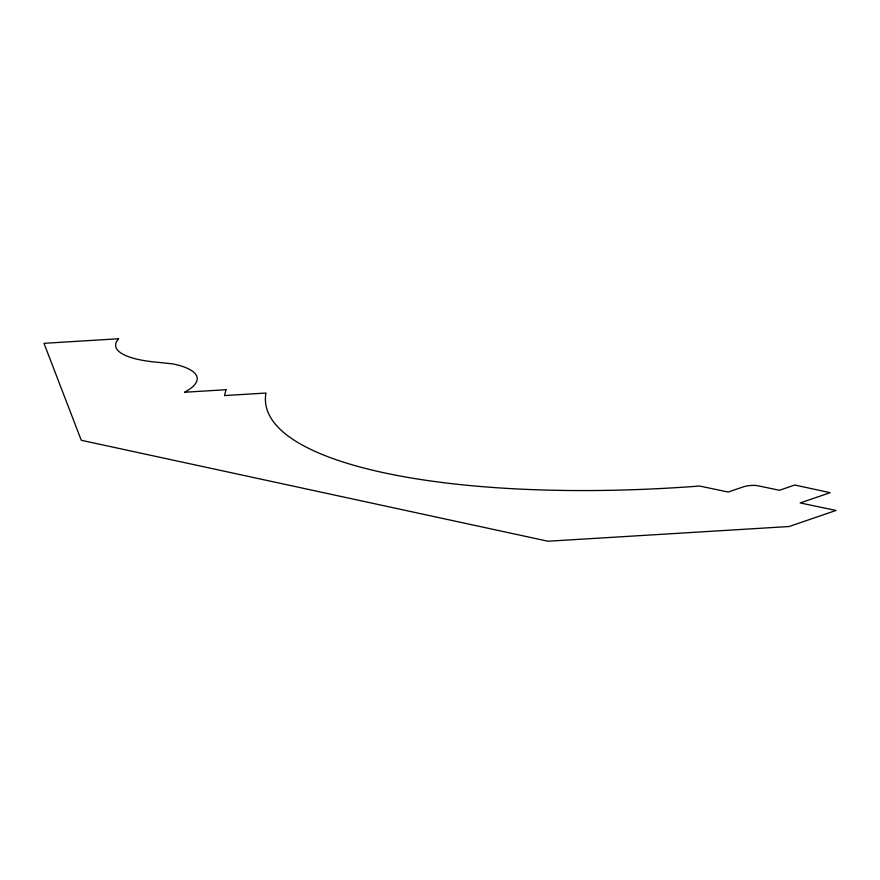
<?xml version="1.0" encoding="UTF-8"?>
<svg xmlns="http://www.w3.org/2000/svg" width="880" height="880" viewBox="0 0 880 880"><rect width="100%" height="100%" fill="white"/><g stroke="black" fill="none" stroke-linecap="round" stroke-linejoin="round"><path stroke-width="1.32" d="M226.006 389.719L224.51 395.56L265.98 393.041A443.344 121.462 -5 0 0 699.578 486.035L728.222 492.041L743.292 486.871A10.428 2.86 -5 0 1 757.988 485.782L779.46 490.281L794.772 485.023L830.137 492.679L800.195 502.942L836 510.444L789.118 526.526L547.998 541.233L81.268 440.275L44 343.321L118.613 338.767A86.735 23.76 -5 0 0 154.099 361.933L172.766 363.88A88.176 24.156 -5 0 1 184.536 392.249L226.006 389.719"/></g></svg>
